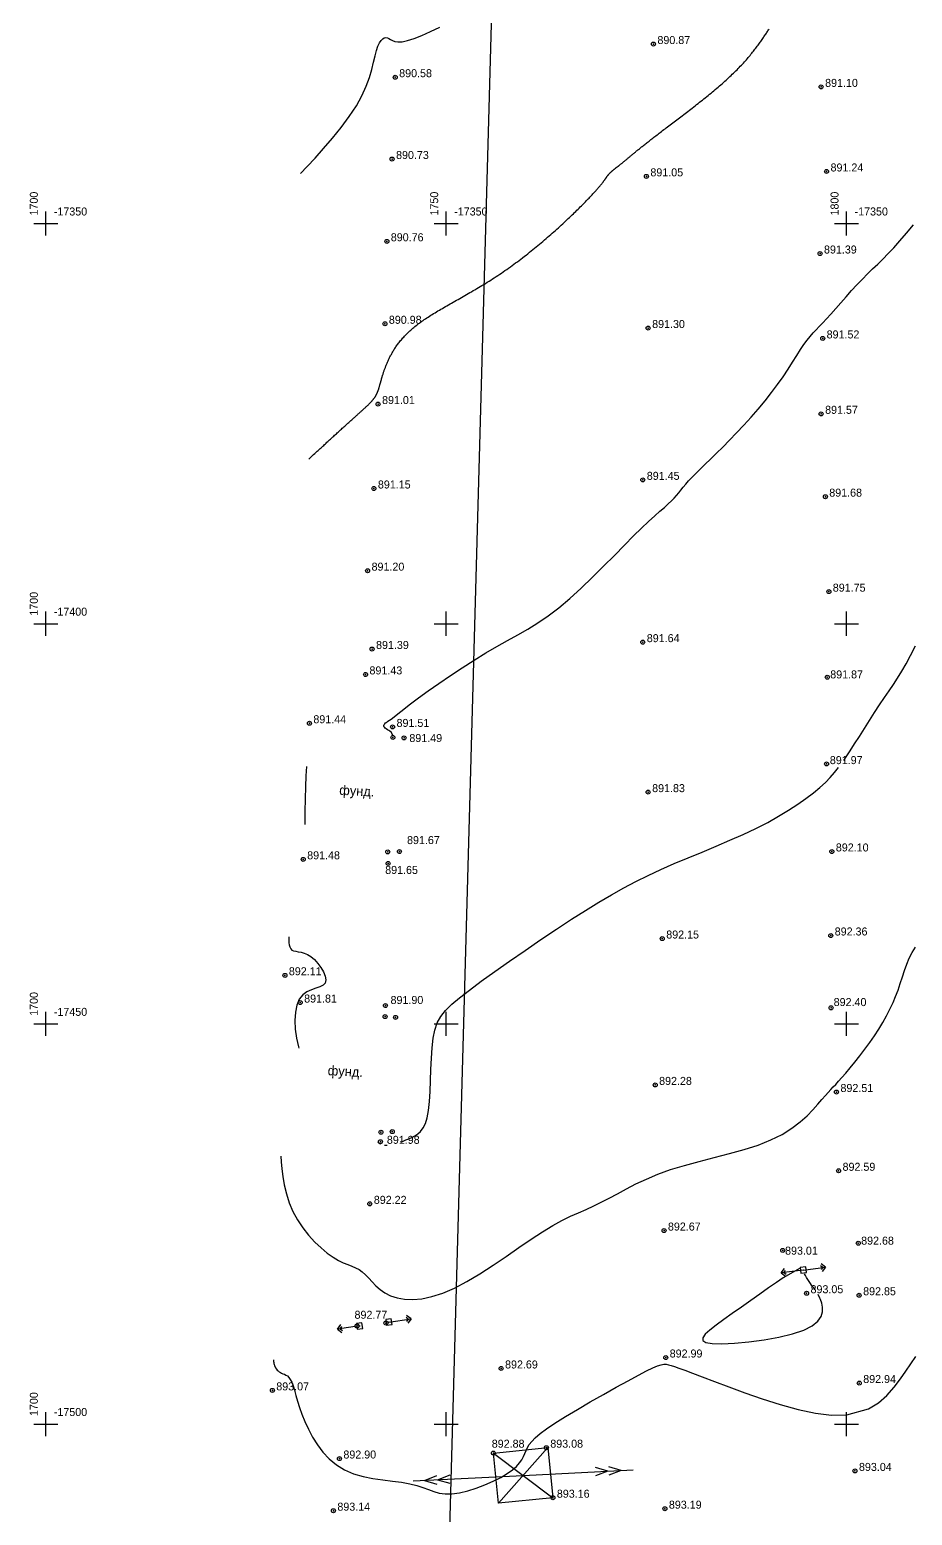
# Model space of a CAD drawing. Header units: millimetres. Extents: x -1114 to 5336, y -18321 to -16715.
# Drawn here: x 5124.2 to 5234.4, y -17080.6 to -16895 of the extents above; entities that cross this region are included whole.
import ezdxf

# ---------------------------------------------------------------- set-up
doc = ezdxf.new("R2010")
doc.units = ezdxf.units.MM
doc.header["$PDMODE"] = 32
doc.header["$PDSIZE"] = 0.5
doc.linetypes.add('CONTI', pattern=[0])
for name, color, linetype in [('12000000', 7, 'Continuous'), ('51320000', 7, 'Continuous'), ('82002000', 7, 'Continuous'), ('GOR_BDEFAULT', 212, 'CONTI'), ('GORIZDEFAULT', 32, 'CONTI'), ('NAD_MDEFAULT', 7, 'CONTI'), ('PI_DTDEFAULT', 3, 'CONTI'), ('PI_OTDEFAULT', 172, 'CONTI'), ('PI_TTDEFAULT', 5, 'CONTI'), ('SETKR', 7, 'CONTI')]:
    doc.layers.add(name, color=color, linetype=linetype)
doc.styles.add('1 Цифры отметки', font='', dxfattribs={"height": 1})
doc.styles.add('4. маг.', font='')
doc.styles.get('1 Цифры отметки').set_extended_font_data('Kyrghyz Letterica')
doc.styles.get('4. маг.').set_extended_font_data('Kyrghyz Peterburg')

# ---------------------------------------------------------------- blocks, each defined once
blk = doc.blocks.new('*U42')
for p, q in [((-4, 0), (-3.29, 0.7)), ((0, 0), (-4, 0)), ((-4, 0), (-3.29, -0.7)), ((-3.5, 0), (-3.14, 0.35)), ((-3.5, 0), (-3.14, -0.35)), ((0, 0), (4, 0)), ((3.5, 0), (3.14, 0.35)), ((3.5, 0), (3.14, -0.35)), ((4, 0), (3.29, 0.7)), ((4, 0), (3.29, -0.7))]:
    blk.add_line(p, q)
blk = doc.blocks.new('82002000')
at = {"color": 7}
blk.add_lwpolyline([(-0.5, -0.5), (0.5, -0.5), (0.5, 0.5), (-0.5, 0.5)], close=True, dxfattribs=at)
blk.add_circle((0, 0), 0.05, dxfattribs=at)
blk = doc.blocks.new('*U43')
for p, q in [((-4, -0.03), (-3.29, 0.68)), ((0, 0), (-4, -0.03)), ((-3.5, -0.03), (-3.15, 0.33)), ((-4, -0.03), (-3.28, -0.73)), ((-3.5, -0.03), (-3.14, -0.38))]:
    blk.add_line(p, q)
blk = doc.blocks.new('*U44')
for p, q in [((0, 0), (4, 0.05)), ((3.5, 0.05), (3.14, 0.39)), ((3.5, 0.05), (3.15, -0.31)), ((4, 0.05), (3.28, 0.75)), ((4, 0.05), (3.3, -0.66))]:
    blk.add_line(p, q)
blk = doc.blocks.new('BL_333')
at = {"color": 0}
for p, q in [((-1.5, 0), (1.5, 0)), ((0, -1.5), (0, 1.5))]:
    blk.add_line(p, q, dxfattribs=at)

msp = doc.modelspace()

# ---------------------------------------------------------------- linework, layer by layer
at = {"elevation": 892.88}
msp.add_lwpolyline([(5182.12, -17072.87), (5188.91, -17072.17), (5189.55, -17078.44), (5182.77, -17079.14)], close=True, dxfattribs=at)
for points in [[(5182.12, -17072.87), (5189.55, -17078.44)], [(5182.77, -17079.14), (5188.91, -17072.17)], [(5196.42, -17075.12), (5194.88, -17074.66)], [(5198.09, -17075.05), (5196.55, -17074.58)], [(5172.1, -17076.34), (5185.84, -17075.66)], [(5173.5, -17076.27), (5175.06, -17075.68)], [(5173.5, -17076.27), (5175.04, -17076.73)], [(5175.16, -17076.19), (5176.73, -17075.59)], [(5175.16, -17076.19), (5176.7, -17076.64)], [(5185.84, -17075.66), (5199.58, -17074.97)], [(5196.42, -17075.12), (5194.86, -17075.71)], [(5198.09, -17075.05), (5196.52, -17075.63)]]:
    msp.add_lwpolyline(points, dxfattribs=at)
at = {"layer": '12000000', "color": 1, "extrusion": (0.000488095, 0.016236, 0.999868), "elevation": 620.6}
msp.add_lwpolyline([(-5688.23, 17191.78), (-5710.98, 17182.73), (-5723.76, 17177.64), (-5756.45, 17161.34), (-5789.14, 17145.04), (-5787.9, 16620.53), (-5686.9, 16627.33), (-5687.49, 16877.15), (-5688.23, 17191.78)], dxfattribs=at)
at = {"layer": 'GOR_BDEFAULT', "color": 32, "lineweight": 30}
for points in [[(5225.87, -16986.34, 892), (5226.26, -16985.76, 892), (5226.67, -16985.12, 892), (5227.23, -16984.26, 892), (5227.83, -16983.32, 892), (5228.45, -16982.33, 892), (5229.09, -16981.33, 892), (5229.73, -16980.33, 892), (5230.36, -16979.37, 892), (5230.97, -16978.46, 892), (5231.54, -16977.62, 892), (5232.08, -16976.82, 892), (5232.61, -16976.02, 892), (5233.14, -16975.18, 892), (5233.68, -16974.25, 892), (5234.23, -16973.21, 892), (5234.82, -16971.99, 892)], [(5170.49, -17033.98, 892), (5170.84, -17033.87, 892), (5171.2, -17033.74, 892), (5171.56, -17033.6, 892), (5171.92, -17033.44, 892), (5172.31, -17033.24, 892), (5172.69, -17032.99, 892), (5173.03, -17032.67, 892), (5173.35, -17032.24, 892), (5173.63, -17031.68, 892), (5173.86, -17030.96, 892), (5174.04, -17030.05, 892), (5174.15, -17028.95, 892), (5174.23, -17027.69, 892), (5174.28, -17026.32, 892), (5174.32, -17024.92, 892), (5174.38, -17023.53, 892), (5174.47, -17022.21, 892), (5174.61, -17021.02, 892), (5174.82, -17020, 892), (5175.12, -17019.12, 892), (5175.56, -17018.32, 892), (5176.15, -17017.57, 892), (5176.92, -17016.79, 892), (5177.91, -17015.96, 892), (5179.13, -17015.01, 892), (5180.61, -17013.91, 892), (5182.3, -17012.7, 892), (5184.15, -17011.39, 892), (5186.08, -17010.05, 892), (5188.06, -17008.7, 892), (5190.01, -17007.4, 892), (5191.89, -17006.17, 892), (5193.64, -17005.05, 892), (5195.29, -17004.03, 892), (5196.87, -17003.11, 892), (5198.4, -17002.25, 892), (5199.92, -17001.45, 892), (5201.46, -17000.68, 892), (5203.05, -16999.94, 892), (5204.72, -16999.21, 892), (5206.44, -16998.48, 892), (5208.18, -16997.76, 892), (5209.93, -16997.03, 892), (5211.65, -16996.3, 892), (5213.32, -16995.56, 892), (5214.9, -16994.82, 892), (5216.38, -16994.06, 892), (5217.74, -16993.29, 892), (5218.99, -16992.53, 892), (5220.14, -16991.79, 892), (5221.16, -16991.06, 892), (5222.08, -16990.36, 892), (5222.88, -16989.69, 892), (5223.58, -16989.06, 892), (5224.19, -16988.45, 892), (5224.73, -16987.84, 892), (5225.23, -16987.22, 892)], [(5156.58, -17008.34, 892), (5156.58, -17008.56, 892), (5156.58, -17008.82, 892), (5156.59, -17009.09, 892), (5156.63, -17009.36, 892), (5156.7, -17009.62, 892), (5156.81, -17009.84, 892), (5156.97, -17010.01, 892), (5157.18, -17010.11, 892), (5157.44, -17010.17, 892), (5157.75, -17010.22, 892), (5158.1, -17010.28, 892), (5158.49, -17010.38, 892), (5158.9, -17010.55, 892), (5159.33, -17010.82, 892), (5159.77, -17011.2, 892), (5160.2, -17011.67, 892), (5160.59, -17012.2, 892), (5160.9, -17012.74, 892), (5161.11, -17013.27, 892), (5161.19, -17013.74, 892), (5161.11, -17014.13, 892), (5160.85, -17014.41, 892), (5160.44, -17014.61, 892), (5159.94, -17014.78, 892), (5159.39, -17014.97, 892), (5158.83, -17015.23, 892), (5158.31, -17015.61, 892), (5157.88, -17016.15, 892), (5157.58, -17016.88, 892), (5157.4, -17017.78, 892), (5157.33, -17018.8, 892), (5157.38, -17019.89, 892), (5157.53, -17021.01, 892), (5157.78, -17022.11, 892), (5157.83, -17022.26, 892)], [(5167.71, -17034.01, 892), (5168.02, -17034.22, 892)], [(5168.53, -17034.4, 892), (5168.69, -17034.41, 892), (5168.86, -17034.4, 892)]]:
    msp.add_polyline3d(points, dxfattribs=at)
at = {"layer": 'GORIZDEFAULT', "color": 32}
for points in [[(5158.04, -16912.99, 890.5), (5158.87, -16912.11, 890.5), (5159.85, -16911.05, 890.5), (5160.92, -16909.86, 890.5), (5162.03, -16908.57, 890.5), (5163.12, -16907.22, 890.5), (5164.13, -16905.86, 890.5), (5165.01, -16904.53, 890.5), (5165.7, -16903.26, 890.5), (5166.24, -16902.07, 890.5), (5166.64, -16900.97, 890.5), (5166.94, -16899.97, 890.5), (5167.17, -16899.07, 890.5), (5167.35, -16898.28, 890.5), (5167.52, -16897.61, 890.5), (5167.7, -16897.07, 890.5), (5167.89, -16896.66, 890.5), (5168.09, -16896.35, 890.5), (5168.3, -16896.14, 890.5), (5168.5, -16896.03, 890.5), (5168.7, -16895.99, 890.5), (5168.89, -16896.03, 890.5), (5169.07, -16896.12, 890.5), (5169.27, -16896.25, 890.5), (5169.51, -16896.38, 890.5), (5169.81, -16896.49, 890.5), (5170.2, -16896.55, 890.5), (5170.72, -16896.52, 890.5), (5171.38, -16896.38, 890.5), (5172.21, -16896.12, 890.5), (5173.18, -16895.73, 890.5), (5174.26, -16895.25, 890.5), (5175.43, -16894.68, 890.5)], [(5159.07, -16948.66, 891), (5159.29, -16948.46, 891), (5159.49, -16948.28, 891), (5159.67, -16948.11, 891), (5159.84, -16947.96, 891), (5159.99, -16947.82, 891), (5160.13, -16947.69, 891), (5160.25, -16947.58, 891), (5160.38, -16947.46, 891), (5160.49, -16947.36, 891), (5160.61, -16947.25, 891), (5160.72, -16947.15, 891), (5160.82, -16947.05, 891), (5160.93, -16946.95, 891), (5161.03, -16946.86, 891), (5161.14, -16946.76, 891), (5161.24, -16946.67, 891), (5161.34, -16946.57, 891), (5161.45, -16946.47, 891), (5161.55, -16946.37, 891), (5161.66, -16946.28, 891), (5161.77, -16946.18, 891), (5161.87, -16946.08, 891), (5161.98, -16945.98, 891), (5162.08, -16945.88, 891), (5162.19, -16945.79, 891), (5162.3, -16945.69, 891), (5162.41, -16945.59, 891), (5162.51, -16945.49, 891), (5162.62, -16945.4, 891), (5162.73, -16945.3, 891), (5162.83, -16945.2, 891), (5162.94, -16945.11, 891), (5163.04, -16945.01, 891), (5163.15, -16944.91, 891), (5163.25, -16944.82, 891), (5163.36, -16944.72, 891), (5163.46, -16944.63, 891), (5163.56, -16944.54, 891), (5163.66, -16944.45, 891), (5163.76, -16944.36, 891), (5163.86, -16944.27, 891), (5163.96, -16944.18, 891), (5164.05, -16944.09, 891), (5164.15, -16944.01, 891), (5164.24, -16943.92, 891), (5164.34, -16943.84, 891), (5164.43, -16943.76, 891), (5164.51, -16943.68, 891), (5164.6, -16943.6, 891), (5164.69, -16943.52, 891), (5164.77, -16943.45, 891), (5164.85, -16943.37, 891), (5164.94, -16943.3, 891), (5165.01, -16943.23, 891), (5165.09, -16943.16, 891), (5165.17, -16943.09, 891), (5165.25, -16943.02, 891), (5165.32, -16942.95, 891), (5165.39, -16942.89, 891), (5165.46, -16942.83, 891), (5165.53, -16942.76, 891), (5165.6, -16942.7, 891), (5165.67, -16942.64, 891), (5165.74, -16942.58, 891), (5165.8, -16942.53, 891), (5165.86, -16942.47, 891), (5165.92, -16942.41, 891), (5165.98, -16942.36, 891), (5166.04, -16942.31, 891), (5166.1, -16942.25, 891), (5166.16, -16942.2, 891), (5166.21, -16942.15, 891), (5166.27, -16942.1, 891), (5166.32, -16942.05, 891), (5166.37, -16942, 891), (5166.42, -16941.95, 891), (5166.47, -16941.91, 891), (5166.52, -16941.86, 891), (5166.56, -16941.82, 891), (5166.61, -16941.77, 891), (5166.65, -16941.73, 891), (5166.7, -16941.68, 891), (5166.74, -16941.64, 891), (5166.78, -16941.6, 891), (5166.82, -16941.56, 891), (5166.86, -16941.52, 891), (5166.9, -16941.47, 891), (5166.93, -16941.43, 891), (5166.97, -16941.39, 891), (5167, -16941.35, 891), (5167.04, -16941.31, 891), (5167.07, -16941.27, 891), (5167.1, -16941.23, 891), (5167.13, -16941.19, 891), (5167.17, -16941.15, 891), (5167.19, -16941.11, 891), (5167.22, -16941.07, 891), (5167.25, -16941.04, 891), (5167.28, -16941, 891), (5167.31, -16940.96, 891), (5167.33, -16940.92, 891), (5167.36, -16940.88, 891), (5167.38, -16940.84, 891), (5167.41, -16940.8, 891), (5167.43, -16940.76, 891), (5167.45, -16940.72, 891), (5167.48, -16940.68, 891), (5167.5, -16940.64, 891), (5167.52, -16940.6, 891), (5167.54, -16940.56, 891), (5167.56, -16940.52, 891), (5167.58, -16940.48, 891), (5167.6, -16940.44, 891), (5167.62, -16940.4, 891), (5167.63, -16940.35, 891), (5167.65, -16940.31, 891), (5167.67, -16940.27, 891), (5167.69, -16940.22, 891), (5167.7, -16940.18, 891), (5167.72, -16940.14, 891), (5167.74, -16940.09, 891), (5167.75, -16940.05, 891), (5167.77, -16940, 891), (5167.78, -16939.96, 891), (5167.8, -16939.91, 891), (5167.81, -16939.86, 891), (5167.83, -16939.81, 891), (5167.84, -16939.76, 891), (5167.86, -16939.71, 891), (5167.87, -16939.66, 891), (5167.89, -16939.61, 891), (5167.9, -16939.56, 891), (5167.92, -16939.51, 891), (5167.93, -16939.45, 891), (5167.95, -16939.4, 891), (5167.96, -16939.34, 891), (5167.98, -16939.29, 891), (5168, -16939.23, 891), (5168.01, -16939.17, 891), (5168.03, -16939.11, 891), (5168.05, -16939.06, 891), (5168.06, -16939, 891), (5168.08, -16938.93, 891), (5168.1, -16938.87, 891), (5168.11, -16938.81, 891), (5168.13, -16938.75, 891), (5168.15, -16938.68, 891), (5168.17, -16938.61, 891), (5168.19, -16938.55, 891), (5168.21, -16938.48, 891), (5168.23, -16938.41, 891), (5168.25, -16938.34, 891), (5168.27, -16938.27, 891), (5168.29, -16938.19, 891), (5168.32, -16938.12, 891), (5168.34, -16938.04, 891), (5168.36, -16937.97, 891), (5168.39, -16937.89, 891), (5168.42, -16937.81, 891), (5168.44, -16937.73, 891), (5168.47, -16937.65, 891), (5168.5, -16937.56, 891), (5168.53, -16937.48, 891), (5168.56, -16937.39, 891), (5168.59, -16937.31, 891), (5168.63, -16937.22, 891), (5168.66, -16937.13, 891), (5168.69, -16937.04, 891), (5168.73, -16936.95, 891), (5168.77, -16936.86, 891), (5168.81, -16936.76, 891), (5168.85, -16936.67, 891), (5168.89, -16936.57, 891), (5168.93, -16936.48, 891), (5168.97, -16936.38, 891), (5169.02, -16936.28, 891), (5169.06, -16936.19, 891), (5169.11, -16936.09, 891), (5169.16, -16935.99, 891), (5169.21, -16935.88, 891), (5169.27, -16935.78, 891), (5169.32, -16935.68, 891), (5169.38, -16935.58, 891), (5169.43, -16935.47, 891), (5169.49, -16935.37, 891), (5169.55, -16935.26, 891), (5169.62, -16935.16, 891), (5169.68, -16935.05, 891), (5169.75, -16934.94, 891), (5169.82, -16934.84, 891), (5169.89, -16934.73, 891), (5169.96, -16934.62, 891), (5170.04, -16934.51, 891), (5170.12, -16934.4, 891), (5170.2, -16934.3, 891), (5170.28, -16934.19, 891), (5170.36, -16934.08, 891), (5170.45, -16933.97, 891), (5170.54, -16933.86, 891), (5170.63, -16933.75, 891), (5170.73, -16933.64, 891), (5170.82, -16933.53, 891), (5170.92, -16933.42, 891), (5171.03, -16933.31, 891), (5171.13, -16933.2, 891), (5171.24, -16933.09, 891), (5171.35, -16932.98, 891), (5171.46, -16932.87, 891), (5171.58, -16932.76, 891), (5171.7, -16932.65, 891), (5171.82, -16932.54, 891), (5171.94, -16932.43, 891), (5172.07, -16932.32, 891), (5172.2, -16932.21, 891), (5172.33, -16932.1, 891), (5172.46, -16931.99, 891), (5172.6, -16931.89, 891), (5172.74, -16931.78, 891), (5172.89, -16931.67, 891), (5173.04, -16931.56, 891), (5173.19, -16931.45, 891), (5173.34, -16931.35, 891), (5173.49, -16931.24, 891), (5173.65, -16931.13, 891), (5173.81, -16931.02, 891), (5173.98, -16930.92, 891), (5174.15, -16930.81, 891), (5174.31, -16930.7, 891), (5174.49, -16930.59, 891), (5174.66, -16930.49, 891), (5174.84, -16930.38, 891), (5175.01, -16930.27, 891), (5175.2, -16930.16, 891), (5175.38, -16930.05, 891), (5175.56, -16929.94, 891), (5175.75, -16929.84, 891), (5175.94, -16929.73, 891), (5176.13, -16929.62, 891), (5176.32, -16929.51, 891), (5176.51, -16929.39, 891), (5176.71, -16929.28, 891), (5176.91, -16929.17, 891), (5177.11, -16929.05, 891), (5177.31, -16928.94, 891), (5177.51, -16928.82, 891), (5177.71, -16928.71, 891), (5177.92, -16928.59, 891), (5178.13, -16928.47, 891), (5178.33, -16928.36, 891), (5178.54, -16928.24, 891), (5178.75, -16928.12, 891), (5178.97, -16927.99, 891), (5179.18, -16927.87, 891), (5179.39, -16927.75, 891), (5179.61, -16927.62, 891), (5179.82, -16927.5, 891), (5180.04, -16927.37, 891), (5180.26, -16927.24, 891), (5180.48, -16927.11, 891), (5180.69, -16926.98, 891), (5180.91, -16926.84, 891), (5181.13, -16926.71, 891), (5181.36, -16926.57, 891), (5181.58, -16926.44, 891), (5181.8, -16926.3, 891), (5182.02, -16926.15, 891), (5182.24, -16926.01, 891), (5182.46, -16925.87, 891), (5182.69, -16925.72, 891), (5182.91, -16925.57, 891), (5183.13, -16925.42, 891), (5183.35, -16925.27, 891), (5183.57, -16925.12, 891), (5183.79, -16924.96, 891), (5184.02, -16924.81, 891), (5184.24, -16924.65, 891), (5184.46, -16924.49, 891), (5184.68, -16924.33, 891), (5184.9, -16924.16, 891), (5185.12, -16924, 891), (5185.34, -16923.84, 891), (5185.55, -16923.67, 891), (5185.77, -16923.5, 891), (5185.99, -16923.33, 891), (5186.2, -16923.17, 891), (5186.42, -16923, 891), (5186.63, -16922.83, 891), (5186.84, -16922.66, 891), (5187.05, -16922.49, 891), (5187.26, -16922.31, 891), (5187.47, -16922.14, 891), (5187.68, -16921.97, 891), (5187.89, -16921.8, 891), (5188.09, -16921.63, 891), (5188.29, -16921.46, 891), (5188.5, -16921.28, 891), (5188.7, -16921.11, 891), (5188.9, -16920.94, 891), (5189.09, -16920.77, 891), (5189.29, -16920.6, 891), (5189.48, -16920.43, 891), (5189.67, -16920.26, 891), (5189.86, -16920.09, 891), (5190.05, -16919.92, 891), (5190.24, -16919.76, 891), (5190.42, -16919.59, 891), (5190.6, -16919.42, 891), (5190.78, -16919.26, 891), (5190.95, -16919.1, 891), (5191.13, -16918.94, 891), (5191.3, -16918.78, 891), (5191.46, -16918.62, 891), (5191.63, -16918.47, 891), (5191.79, -16918.31, 891), (5191.95, -16918.16, 891), (5192.11, -16918.01, 891), (5192.26, -16917.87, 891), (5192.41, -16917.72, 891), (5192.56, -16917.58, 891), (5192.7, -16917.44, 891), (5192.84, -16917.3, 891), (5192.98, -16917.16, 891), (5193.11, -16917.03, 891), (5193.24, -16916.89, 891), (5193.37, -16916.77, 891), (5193.5, -16916.64, 891), (5193.62, -16916.52, 891), (5193.73, -16916.4, 891), (5193.85, -16916.28, 891), (5193.96, -16916.16, 891), (5194.07, -16916.05, 891), (5194.17, -16915.94, 891), (5194.27, -16915.84, 891), (5194.37, -16915.74, 891), (5194.46, -16915.64, 891), (5194.55, -16915.54, 891), (5194.63, -16915.45, 891), (5194.72, -16915.35, 891), (5194.8, -16915.27, 891), (5194.88, -16915.18, 891), (5194.95, -16915.09, 891), (5195.02, -16915.01, 891), (5195.09, -16914.93, 891), (5195.16, -16914.86, 891), (5195.22, -16914.78, 891), (5195.28, -16914.71, 891), (5195.34, -16914.64, 891), (5195.4, -16914.57, 891), (5195.46, -16914.51, 891), (5195.51, -16914.44, 891), (5195.56, -16914.38, 891), (5195.61, -16914.32, 891), (5195.66, -16914.26, 891), (5195.7, -16914.21, 891), (5195.74, -16914.15, 891), (5195.78, -16914.1, 891), (5195.82, -16914.05, 891), (5195.86, -16914, 891), (5195.89, -16913.95, 891), (5195.93, -16913.91, 891), (5195.96, -16913.86, 891), (5195.99, -16913.82, 891), (5196.02, -16913.78, 891), (5196.05, -16913.74, 891), (5196.08, -16913.7, 891), (5196.1, -16913.66, 891), (5196.13, -16913.63, 891), (5196.15, -16913.59, 891), (5196.18, -16913.56, 891), (5196.2, -16913.52, 891), (5196.22, -16913.49, 891), (5196.25, -16913.46, 891), (5196.27, -16913.43, 891), (5196.29, -16913.4, 891), (5196.31, -16913.37, 891), (5196.33, -16913.34, 891), (5196.35, -16913.31, 891), (5196.37, -16913.29, 891), (5196.39, -16913.26, 891), (5196.41, -16913.23, 891), (5196.43, -16913.21, 891), (5196.45, -16913.18, 891), (5196.47, -16913.16, 891), (5196.49, -16913.13, 891), (5196.51, -16913.11, 891), (5196.53, -16913.09, 891), (5196.55, -16913.06, 891), (5196.57, -16913.04, 891), (5196.59, -16913.01, 891), (5196.61, -16912.99, 891), (5196.63, -16912.97, 891), (5196.66, -16912.94, 891), (5196.68, -16912.92, 891), (5196.7, -16912.9, 891), (5196.73, -16912.87, 891), (5196.75, -16912.85, 891), (5196.77, -16912.83, 891), (5196.8, -16912.81, 891), (5196.82, -16912.78, 891), (5196.85, -16912.76, 891), (5196.87, -16912.74, 891), (5196.9, -16912.72, 891), (5196.92, -16912.69, 891), (5196.95, -16912.67, 891), (5196.98, -16912.65, 891), (5197, -16912.63, 891), (5197.03, -16912.6, 891), (5197.06, -16912.58, 891), (5197.09, -16912.55, 891), (5197.12, -16912.53, 891), (5197.14, -16912.51, 891), (5197.17, -16912.48, 891), (5197.21, -16912.46, 891), (5197.24, -16912.43, 891), (5197.27, -16912.41, 891), (5197.3, -16912.38, 891), (5197.33, -16912.35, 891), (5197.37, -16912.33, 891), (5197.4, -16912.3, 891), (5197.43, -16912.28, 891), (5197.47, -16912.25, 891), (5197.51, -16912.22, 891), (5197.54, -16912.19, 891), (5197.58, -16912.17, 891), (5197.62, -16912.14, 891), (5197.65, -16912.11, 891), (5197.69, -16912.08, 891), (5197.73, -16912.05, 891), (5197.77, -16912.02, 891), (5197.81, -16911.99, 891), (5197.85, -16911.96, 891), (5197.89, -16911.93, 891), (5197.93, -16911.89, 891), (5197.97, -16911.86, 891), (5198.01, -16911.83, 891), (5198.06, -16911.79, 891), (5198.1, -16911.76, 891), (5198.14, -16911.72, 891), (5198.19, -16911.68, 891), (5198.23, -16911.65, 891), (5198.28, -16911.61, 891), (5198.33, -16911.57, 891), (5198.38, -16911.53, 891), (5198.43, -16911.49, 891), (5198.48, -16911.45, 891), (5198.53, -16911.41, 891), (5198.58, -16911.37, 891), (5198.63, -16911.32, 891), (5198.69, -16911.28, 891), (5198.74, -16911.23, 891), (5198.79, -16911.19, 891), (5198.85, -16911.14, 891), (5198.91, -16911.09, 891), (5198.97, -16911.04, 891), (5199.03, -16910.99, 891), (5199.09, -16910.94, 891), (5199.15, -16910.89, 891), (5199.21, -16910.83, 891), (5199.28, -16910.78, 891), (5199.34, -16910.72, 891), (5199.41, -16910.67, 891), (5199.48, -16910.61, 891), (5199.55, -16910.55, 891), (5199.62, -16910.49, 891), (5199.7, -16910.43, 891), (5199.77, -16910.37, 891), (5199.85, -16910.3, 891), (5199.93, -16910.24, 891), (5200.01, -16910.17, 891), (5200.09, -16910.11, 891), (5200.18, -16910.04, 891), (5200.26, -16909.97, 891), (5200.35, -16909.9, 891), (5200.44, -16909.82, 891), (5200.53, -16909.75, 891), (5200.62, -16909.67, 891), (5200.72, -16909.6, 891), (5200.82, -16909.52, 891), (5200.92, -16909.44, 891), (5201.02, -16909.36, 891), (5201.12, -16909.27, 891), (5201.23, -16909.19, 891), (5201.34, -16909.1, 891), (5201.45, -16909.02, 891), (5201.56, -16908.93, 891), (5201.68, -16908.84, 891), (5201.8, -16908.75, 891), (5201.92, -16908.65, 891), (5202.04, -16908.56, 891), (5202.17, -16908.46, 891), (5202.29, -16908.36, 891), (5202.43, -16908.26, 891), (5202.56, -16908.15, 891), (5202.69, -16908.05, 891), (5202.83, -16907.94, 891), (5202.97, -16907.84, 891), (5203.12, -16907.73, 891), (5203.26, -16907.61, 891), (5203.41, -16907.5, 891), (5203.56, -16907.39, 891), (5203.72, -16907.27, 891), (5203.87, -16907.15, 891), (5204.03, -16907.03, 891), (5204.19, -16906.91, 891), (5204.36, -16906.79, 891), (5204.52, -16906.67, 891), (5204.69, -16906.54, 891), (5204.85, -16906.41, 891), (5205.02, -16906.28, 891), (5205.19, -16906.16, 891), (5205.36, -16906.02, 891), (5205.54, -16905.89, 891), (5205.71, -16905.76, 891), (5205.89, -16905.63, 891), (5206.06, -16905.49, 891), (5206.24, -16905.35, 891), (5206.42, -16905.22, 891), (5206.6, -16905.08, 891), (5206.78, -16904.94, 891), (5206.96, -16904.8, 891), (5207.14, -16904.66, 891), (5207.32, -16904.52, 891), (5207.5, -16904.38, 891), (5207.68, -16904.24, 891), (5207.87, -16904.09, 891), (5208.05, -16903.95, 891), (5208.23, -16903.8, 891), (5208.41, -16903.66, 891), (5208.59, -16903.51, 891), (5208.77, -16903.37, 891), (5208.95, -16903.22, 891), (5209.13, -16903.08, 891), (5209.31, -16902.93, 891), (5209.49, -16902.78, 891), (5209.66, -16902.64, 891), (5209.84, -16902.49, 891), (5210.01, -16902.34, 891), (5210.18, -16902.2, 891), (5210.35, -16902.05, 891), (5210.52, -16901.9, 891), (5210.69, -16901.76, 891), (5210.86, -16901.61, 891), (5211.02, -16901.46, 891), (5211.18, -16901.32, 891), (5211.34, -16901.17, 891), (5211.5, -16901.02, 891), (5211.66, -16900.88, 891), (5211.81, -16900.73, 891), (5211.96, -16900.59, 891), (5212.11, -16900.44, 891), (5212.26, -16900.3, 891), (5212.41, -16900.16, 891), (5212.55, -16900.02, 891), (5212.69, -16899.87, 891), (5212.83, -16899.73, 891), (5212.96, -16899.59, 891), (5213.09, -16899.45, 891), (5213.22, -16899.31, 891), (5213.35, -16899.18, 891), (5213.48, -16899.04, 891), (5213.6, -16898.9, 891), (5213.72, -16898.77, 891), (5213.84, -16898.63, 891), (5213.95, -16898.49, 891), (5214.06, -16898.36, 891), (5214.18, -16898.23, 891), (5214.28, -16898.09, 891), (5214.39, -16897.96, 891), (5214.49, -16897.83, 891), (5214.6, -16897.7, 891), (5214.7, -16897.58, 891), (5214.79, -16897.45, 891), (5214.89, -16897.32, 891), (5214.98, -16897.2, 891), (5215.08, -16897.08, 891), (5215.17, -16896.95, 891), (5215.26, -16896.83, 891), (5215.34, -16896.71, 891), (5215.43, -16896.59, 891), (5215.51, -16896.47, 891), (5215.6, -16896.35, 891), (5215.68, -16896.24, 891), (5215.76, -16896.12, 891), (5215.84, -16896.01, 891), (5215.91, -16895.89, 891), (5215.99, -16895.78, 891), (5216.06, -16895.67, 891), (5216.14, -16895.56, 891), (5216.21, -16895.45, 891), (5216.28, -16895.35, 891), (5216.35, -16895.24, 891), (5216.41, -16895.14, 891), (5216.48, -16895.03, 891), (5216.55, -16894.93, 891)], [(5169.57, -16983.17, 891.5), (5169.34, -16982.78, 891.5), (5169.2, -16982.68, 891.5), (5169.05, -16982.58, 891.5), (5168.89, -16982.48, 891.5), (5168.74, -16982.37, 891.5), (5168.6, -16982.27, 891.5), (5168.51, -16982.16, 891.5), (5168.45, -16982.06, 891.5), (5168.44, -16981.95, 891.5), (5168.48, -16981.84, 891.5), (5168.55, -16981.74, 891.5), (5168.64, -16981.64, 891.5), (5168.74, -16981.56, 891.5), (5168.85, -16981.48, 891.5), (5168.95, -16981.41, 891.5), (5169.37, -16981.15, 891.5), (5171.79, -16979.23, 891.5), (5172.79, -16978.49, 891.5), (5173.99, -16977.64, 891.5), (5175.32, -16976.7, 891.5), (5176.76, -16975.72, 891.5), (5178.24, -16974.73, 891.5), (5179.73, -16973.77, 891.5), (5181.19, -16972.88, 891.5), (5182.57, -16972.08, 891.5), (5183.89, -16971.35, 891.5), (5185.17, -16970.64, 891.5), (5186.43, -16969.92, 891.5), (5187.69, -16969.14, 891.5), (5188.97, -16968.27, 891.5), (5190.3, -16967.26, 891.5), (5191.68, -16966.09, 891.5), (5193.09, -16964.8, 891.5), (5194.5, -16963.44, 891.5), (5195.89, -16962.05, 891.5), (5197.23, -16960.7, 891.5), (5198.48, -16959.42, 891.5), (5199.63, -16958.27, 891.5), (5200.64, -16957.28, 891.5), (5201.51, -16956.46, 891.5), (5202.27, -16955.76, 891.5), (5202.93, -16955.18, 891.5), (5203.48, -16954.7, 891.5), (5203.96, -16954.27, 891.5), (5204.36, -16953.9, 891.5), (5204.7, -16953.55, 891.5), (5205, -16953.21, 891.5), (5205.28, -16952.87, 891.5), (5205.55, -16952.54, 891.5), (5205.83, -16952.18, 891.5), (5206.14, -16951.81, 891.5), (5206.49, -16951.4, 891.5), (5206.91, -16950.95, 891.5), (5207.4, -16950.46, 891.5), (5207.95, -16949.92, 891.5), (5208.56, -16949.32, 891.5), (5209.23, -16948.66, 891.5), (5209.97, -16947.94, 891.5), (5210.76, -16947.16, 891.5), (5211.6, -16946.3, 891.5), (5212.49, -16945.39, 891.5), (5213.4, -16944.43, 891.5), (5214.31, -16943.43, 891.5), (5215.2, -16942.41, 891.5), (5216.06, -16941.38, 891.5), (5216.87, -16940.36, 891.5), (5217.62, -16939.35, 891.5), (5218.3, -16938.37, 891.5), (5218.92, -16937.43, 891.5), (5219.49, -16936.54, 891.5), (5220, -16935.72, 891.5), (5220.47, -16934.98, 891.5), (5220.9, -16934.34, 891.5), (5221.3, -16933.79, 891.5), (5221.67, -16933.33, 891.5), (5222.04, -16932.91, 891.5), (5222.42, -16932.51, 891.5), (5222.81, -16932.1, 891.5), (5223.25, -16931.65, 891.5), (5223.73, -16931.14, 891.5), (5224.28, -16930.54, 891.5), (5224.87, -16929.86, 891.5), (5225.51, -16929.14, 891.5), (5226.18, -16928.38, 891.5), (5226.85, -16927.62, 891.5), (5227.53, -16926.88, 891.5), (5228.2, -16926.18, 891.5), (5228.85, -16925.52, 891.5), (5229.48, -16924.91, 891.5), (5230.12, -16924.3, 891.5), (5230.76, -16923.67, 891.5), (5231.43, -16922.99, 891.5), (5232.14, -16922.25, 891.5), (5232.9, -16921.4, 891.5), (5233.72, -16920.44, 891.5), (5234.58, -16919.38, 891.5)], [(5158.77, -16987.06, 891.5), (5158.72, -16988.23, 891.5), (5158.67, -16989.62, 891.5), (5158.62, -16991.13, 891.5), (5158.59, -16992.68, 891.5), (5158.57, -16994.19, 891.5), (5158.57, -16994.32, 891.5)], [(5231.23, -17018.23, 892.5), (5232.04, -17016.58, 892.5), (5232.36, -17015.8, 892.5), (5232.66, -17015.02, 892.5), (5232.93, -17014.2, 892.5), (5233.2, -17013.37, 892.5), (5233.46, -17012.56, 892.5), (5233.74, -17011.77, 892.5), (5234.05, -17011.02, 892.5), (5234.42, -17010.31, 892.5), (5234.85, -17009.66, 892.5)], [(5155.56, -17035.75, 892.5), (5155.61, -17036.47, 892.5), (5155.7, -17037.33, 892.5), (5155.82, -17038.3, 892.5), (5156.01, -17039.35, 892.5), (5156.27, -17040.46, 892.5), (5156.63, -17041.58, 892.5), (5157.08, -17042.68, 892.5), (5157.65, -17043.73, 892.5), (5158.32, -17044.73, 892.5), (5159.05, -17045.65, 892.5), (5159.82, -17046.49, 892.5), (5160.6, -17047.23, 892.5), (5161.37, -17047.87, 892.5), (5162.1, -17048.39, 892.5), (5162.77, -17048.79, 892.5), (5163.37, -17049.09, 892.5), (5163.93, -17049.32, 892.5), (5164.43, -17049.52, 892.5), (5164.9, -17049.72, 892.5), (5165.34, -17049.94, 892.5), (5165.75, -17050.22, 892.5), (5166.15, -17050.58, 892.5), (5166.56, -17051.01, 892.5), (5166.98, -17051.47, 892.5), (5167.45, -17051.95, 892.5), (5167.98, -17052.41, 892.5), (5168.58, -17052.84, 892.5), (5169.28, -17053.2, 892.5), (5170.09, -17053.47, 892.5), (5171.02, -17053.63, 892.5), (5172.05, -17053.67, 892.5), (5173.2, -17053.57, 892.5), (5174.45, -17053.31, 892.5), (5175.8, -17052.88, 892.5), (5177.26, -17052.26, 892.5), (5178.81, -17051.44, 892.5), (5180.43, -17050.46, 892.5), (5182.08, -17049.39, 892.5), (5183.72, -17048.28, 892.5), (5185.32, -17047.17, 892.5), (5186.85, -17046.13, 892.5), (5188.26, -17045.2, 892.5), (5189.54, -17044.44, 892.5), (5190.69, -17043.81, 892.5), (5191.76, -17043.28, 892.5), (5192.75, -17042.83, 892.5), (5193.71, -17042.41, 892.5), (5194.65, -17041.99, 892.5), (5195.6, -17041.53, 892.5), (5196.58, -17041.02, 892.5), (5197.62, -17040.45, 892.5), (5198.73, -17039.85, 892.5), (5199.93, -17039.23, 892.5), (5201.24, -17038.62, 892.5), (5202.68, -17038.01, 892.5), (5204.26, -17037.44, 892.5), (5205.99, -17036.92, 892.5), (5207.82, -17036.42, 892.5), (5209.71, -17035.94, 892.5), (5211.61, -17035.45, 892.5), (5213.45, -17034.93, 892.5), (5215.2, -17034.37, 892.5), (5216.79, -17033.74, 892.5), (5218.18, -17033.04, 892.5), (5219.38, -17032.28, 892.5), (5220.42, -17031.49, 892.5), (5221.29, -17030.71, 892.5), (5222.03, -17029.97, 892.5), (5222.64, -17029.28, 892.5), (5223.15, -17028.68, 892.5), (5223.58, -17028.2, 892.5), (5223.94, -17027.79, 892.5), (5224.26, -17027.45, 892.5), (5224.57, -17027.12, 892.5), (5224.89, -17026.79, 892.5), (5225.24, -17026.4, 892.5), (5225.65, -17025.95, 892.5), (5226.13, -17025.39, 892.5), (5226.68, -17024.73, 892.5), (5227.27, -17024.01, 892.5), (5227.89, -17023.23, 892.5), (5228.51, -17022.41, 892.5), (5229.13, -17021.57, 892.5), (5229.72, -17020.72, 892.5), (5230.27, -17019.88, 892.5), (5230.77, -17019.05, 892.5), (5231.23, -17018.23, 892.5)], [(5220.44, -17049.75, 893), (5218.33, -17050.97, 893), (5217.49, -17051.55, 893), (5216.5, -17052.23, 893), (5215.41, -17052.99, 893), (5214.26, -17053.8, 893), (5213.09, -17054.62, 893), (5211.96, -17055.43, 893), (5210.89, -17056.19, 893), (5209.94, -17056.88, 893), (5209.15, -17057.49, 893), (5208.57, -17058.01, 893), (5208.26, -17058.45, 893), (5208.27, -17058.79, 893), (5208.64, -17059.03, 893), (5209.44, -17059.16, 893), (5210.67, -17059.2, 893), (5212.25, -17059.13, 893), (5214.04, -17058.96, 893), (5215.93, -17058.71, 893), (5217.79, -17058.38, 893), (5219.49, -17057.98, 893), (5220.91, -17057.5, 893)], [(5222.32, -17052.46, 893), (5222.17, -17052.27, 893), (5222.02, -17052.08, 893), (5221.87, -17051.89, 893), (5221.71, -17051.66, 893), (5221.55, -17051.42, 893), (5221.39, -17051.16, 893), (5221.24, -17050.91, 893), (5221.09, -17050.67, 893), (5220.96, -17050.45, 893)], [(5220.91, -17057.5, 893), (5221.95, -17056.97, 893), (5222.64, -17056.4, 893), (5223.04, -17055.81, 893), (5223.22, -17055.21, 893), (5223.22, -17054.65, 893), (5223.12, -17054.12, 893), (5222.96, -17053.66, 893), (5222.89, -17053.49, 893), (5222.67, -17053.05, 893)], [(5154.66, -17061.21, 893), (5154.66, -17061.3, 893), (5154.67, -17061.41, 893), (5154.69, -17061.53, 893), (5154.72, -17061.66, 893), (5154.75, -17061.8, 893), (5154.8, -17061.94, 893), (5154.85, -17062.09, 893), (5154.93, -17062.23, 893), (5155.02, -17062.36, 893), (5155.12, -17062.49, 893), (5155.24, -17062.6, 893), (5155.37, -17062.71, 893), (5155.52, -17062.8, 893), (5155.67, -17062.88, 893), (5155.84, -17062.95, 893), (5156.02, -17063.02, 893), (5156.2, -17063.11, 893), (5156.39, -17063.23, 893), (5156.58, -17063.42, 893), (5156.76, -17063.67, 893), (5156.94, -17064.01, 893), (5157.11, -17064.46, 893), (5157.28, -17065.01, 893), (5157.46, -17065.65, 893), (5157.67, -17066.37, 893), (5157.92, -17067.16, 893), (5158.22, -17068.02, 893), (5158.59, -17068.93, 893), (5159.02, -17069.89, 893), (5159.54, -17070.86, 893), (5160.14, -17071.82, 893), (5160.83, -17072.75, 893), (5161.63, -17073.6, 893), (5162.53, -17074.35, 893), (5163.53, -17074.97, 893), (5164.65, -17075.44, 893), (5165.85, -17075.78, 893), (5167.08, -17076.03, 893), (5168.32, -17076.21, 893), (5169.52, -17076.36, 893), (5170.65, -17076.51, 893), (5171.67, -17076.69, 893), (5172.55, -17076.91, 893), (5173.32, -17077.17, 893), (5174.02, -17077.43, 893), (5174.69, -17077.67, 893), (5175.37, -17077.86, 893), (5176.11, -17077.97, 893), (5176.94, -17077.96, 893), (5177.88, -17077.83, 893), (5178.92, -17077.59, 893), (5179.99, -17077.25, 893), (5181.07, -17076.84, 893), (5182.11, -17076.39, 893), (5183.05, -17075.91, 893), (5183.86, -17075.43, 893), (5184.51, -17074.97, 893), (5185.01, -17074.53, 893), (5185.38, -17074.1, 893), (5185.66, -17073.69, 893), (5185.87, -17073.29, 893), (5186.04, -17072.91, 893), (5186.2, -17072.54, 893), (5186.38, -17072.18, 893), (5186.6, -17071.8, 893), (5186.92, -17071.4, 893), (5187.36, -17070.95, 893), (5187.96, -17070.43, 893), (5188.77, -17069.83, 893), (5189.81, -17069.12, 893), (5191.11, -17068.31, 893), (5192.61, -17067.41, 893), (5194.22, -17066.46, 893), (5195.87, -17065.53, 893), (5197.47, -17064.63, 893), (5198.96, -17063.82, 893), (5200.23, -17063.13, 893), (5201.25, -17062.6, 893), (5202.03, -17062.22, 893), (5202.61, -17061.96, 893), (5203.06, -17061.82, 893), (5203.4, -17061.76, 893), (5203.7, -17061.77, 893), (5203.99, -17061.83, 893), (5204.33, -17061.92, 893), (5204.75, -17062.06, 893), (5205.3, -17062.25, 893), (5206.03, -17062.52, 893), (5206.98, -17062.88, 893), (5208.2, -17063.35, 893), (5209.74, -17063.93, 893), (5211.51, -17064.6, 893), (5213.52, -17065.34, 893), (5215.69, -17066.09, 893), (5217.94, -17066.8, 893), (5220.19, -17067.41, 893), (5222.35, -17067.87, 893), (5224.35, -17068.12, 893)], [(5228.98, -17067.35, 893), (5230.22, -17066.58, 893), (5231.27, -17065.65, 893), (5232.16, -17064.62, 893), (5232.96, -17063.57, 893), (5233.63, -17062.63, 893), (5234.27, -17061.7, 893), (5234.87, -17060.79, 893)], [(5224.35, -17068.12, 893), (5226.28, -17068.1, 893), (5228.98, -17067.35, 893)]]:
    msp.add_polyline3d(points, dxfattribs=at)
at = {"layer": 'PI_DTDEFAULT', "color": 18, "true_color": 0x000000}
for p in [(5202.11, -16896.81, 890.87), (5201.23, -16913.34, 891.05), (5201.45, -16932.3, 891.3), (5200.78, -16951.26, 891.45), (5200.78, -16971.54, 891.64), (5201.45, -16990.28, 891.83), (5203.21, -17008.58, 892.15), (5202.33, -17026.87, 892.28), (5203.43, -17045.06, 892.67), (5203.65, -17060.93, 892.99), (5203.54, -17079.81, 893.19)]:
    msp.add_point(p, dxfattribs=at)
at = {"layer": 'PI_TTDEFAULT', "color": 18, "true_color": 0x000000}
for p in [(5169.86, -16900.96, 890.58), (5223.05, -16902.16, 891.1), (5169.47, -16911.18, 890.73), (5223.73, -16912.73, 891.24), (5168.82, -16921.46, 890.76), (5222.92, -16922.98, 891.39), (5168.58, -16931.76, 890.98), (5223.25, -16933.59, 891.52), (5167.72, -16941.8, 891.01), (5223.05, -16943.02, 891.57), (5167.2, -16952.34, 891.15), (5223.58, -16953.37, 891.68), (5166.42, -16962.62, 891.2), (5224.02, -16965.23, 891.75), (5166.97, -16972.4, 891.39), (5166.16, -16975.58, 891.43), (5223.82, -16975.92, 891.87), (5159.15, -16981.68, 891.44), (5169.53, -16982.13, 891.51), (5169.57, -16983.45, 891.49), (5170.96, -16983.5, 891.54), (5223.73, -16986.75, 891.97), (5158.37, -16998.68, 891.48), (5168.93, -16997.74, 891.67), (5170.39, -16997.7, 891.66), (5224.39, -16997.7, 892.1), (5168.98, -16999.19, 891.65), (5224.26, -17008.2, 892.36), (5156.09, -17013.17, 892.11), (5158, -17016.57, 891.81), (5168.64, -17016.94, 891.9), (5224.29, -17017.23, 1784.8), (5168.6, -17018.33, 891.87), (5169.9, -17018.42, 891.96), (5224.97, -17027.75, 892.51), (5168.02, -17033.96, 891.98), (5168.08, -17032.77, 891.94), (5169.5, -17032.7, 891.95), (5225.24, -17037.59, 892.59), (5166.69, -17041.72, 892.22), (5227.69, -17046.64, 892.68), (5218.25, -17047.54, 893.01), (5221.24, -17052.9, 893.05), (5227.8, -17053.15, 892.85), (5168.7, -17056.61, 892.56), (5165.1, -17056.98, 892.77), (5183.09, -17062.29, 892.69), (5154.52, -17065.03, 893.07), (5227.82, -17064.12, 892.94), (5182.12, -17072.87, 892.88), (5188.74, -17072.19, 893.08), (5162.9, -17073.55, 892.9), (5227.28, -17075.09, 893.04), (5189.55, -17078.44, 893.16), (5162.14, -17080.06, 893.14)]:
    msp.add_point(p, dxfattribs=at)

# ---------------------------------------------------------------- block references
at = {"layer": '51320000', "color": 0, "xscale": 0.7000012052192642, "yscale": 0.7000012052192642, "zscale": 0.7000012052192642}
for name, p, rotation in [('*U42', (5220.83, -17049.99), 7.526707158798923), ('*U44', (5169.07, -17056.49), 7.52670715879892), ('*U43', (5165.41, -17056.98), 7.52670715879892)]:
    msp.add_blockref(name, p, dxfattribs=dict(at, rotation=rotation))
at = {"layer": '82002000', "color": 0, "xscale": 0.7000012052192642, "yscale": 0.7000012052192642, "zscale": 0.7000012052192642}
for p, rotation in [((5220.83, -17049.99), 7.526707158798923), ((5169.07, -17056.49), 7.52670715879892), ((5165.41, -17056.98), 7.52670715879892)]:
    msp.add_blockref('82002000', p, dxfattribs=dict(at, rotation=rotation))
at = {"layer": 'SETKR', "color": 18, "true_color": 0x000000}
for p in [(5126.23, -16919.23), (5176.23, -16919.23), (5226.23, -16919.23), (5126.23, -16969.23), (5176.23, -16969.23), (5226.23, -16969.23), (5126.23, -17019.23), (5176.23, -17019.23), (5226.23, -17019.23), (5126.23, -17069.23), (5176.23, -17069.23), (5226.23, -17069.23)]:
    msp.add_blockref('BL_333', p, dxfattribs=at)

# ---------------------------------------------------------------- texts
at = {"linetype": 'Continuous', "style": '4. маг.'}
for p in [(5162.85, -16990.6), (5161.41, -17025.64)]:
    msp.add_text('фунд.', height=1.2, rotation=356.9229, dxfattribs=at).set_placement(p)
at = {"layer": 'NAD_MDEFAULT', "color": 7, "style": '1 Цифры отметки'}
for s, p in [('1700', (5125.23, -16918.23)), ('1700', (5125.23, -16918.23)), ('1750', (5175.23, -16918.23)), ('1800', (5225.23, -16918.23)), ('1700', (5125.23, -16968.23)), ('1700', (5125.23, -17018.23)), ('1700', (5125.23, -17018.23)), ('1700', (5125.23, -17068.23))]:
    msp.add_text(s, height=1, rotation=90, dxfattribs=at).set_placement(p)
for s, p in [('-17350', (5127.23, -16918.23)), ('-17350', (5127.23, -16918.23)), ('-17350', (5177.23, -16918.23)), ('-17350', (5227.23, -16918.23)), ('-17400', (5127.23, -16968.23)), ('-17450', (5127.23, -17018.23)), ('-17450', (5127.23, -17018.23)), ('-17500', (5127.23, -17068.23))]:
    msp.add_text(s, height=1, dxfattribs=at).set_placement(p)
at = {"layer": 'PI_OTDEFAULT', "color": 18, "true_color": 0x000000, "style": '1 Цифры отметки'}
for s, p in [('890.87', (5202.61, -16896.81)), ('890.58', (5170.36, -16900.95)), ('891.10', (5223.55, -16902.16)), ('890.73', (5169.97, -16911.17)), ('891.05', (5201.73, -16913.34)), ('891.24', (5224.23, -16912.73)), ('890.76', (5169.31, -16921.45)), ('891.39', (5223.41, -16922.98)), ('890.98', (5169.07, -16931.76)), ('891.30', (5201.95, -16932.29)), ('891.52', (5223.74, -16933.59)), ('891.01', (5168.22, -16941.79)), ('891.57', (5223.55, -16943.01)), ('891.45', (5201.28, -16951.26)), ('891.15', (5167.7, -16952.34)), ('891.68', (5224.07, -16953.36)), ('891.20', (5166.91, -16962.61)), ('891.75', (5224.51, -16965.23)), ('891.64', (5201.28, -16971.54)), ('891.39', (5167.47, -16972.39)), ('891.43', (5166.65, -16975.57)), ('891.87', (5224.19, -16976.07)), ('891.44', (5159.64, -16981.67)), ('891.51', (5170.03, -16982.13)), ('891.49', (5171.63, -16984.02)), ('891.97', (5224.14, -16986.78)), ('891.83', (5201.95, -16990.28)), ('891.67', (5171.34, -16996.77)), ('892.10', (5224.89, -16997.69)), ('891.48', (5158.87, -16998.67)), ('891.65', (5168.61, -17000.5)), ('892.15', (5203.71, -17008.57)), ('892.36', (5224.75, -17008.19)), ('892.11', (5156.58, -17013.16)), ('891.81', (5158.49, -17016.57)), ('891.90', (5169.28, -17016.75)), ('892.40', (5224.62, -17017.01)), ('892.28', (5202.82, -17026.86)), ('892.51', (5225.47, -17027.75)), ('891.98', (5168.82, -17034.22)), ('892.59', (5225.73, -17037.59)), ('892.22', (5167.19, -17041.72)), ('892.67', (5203.92, -17045.06)), ('893.01', (5218.55, -17048.07)), ('892.68', (5228.05, -17046.82)), ('893.05', (5221.73, -17052.89)), ('892.85', (5228.3, -17053.14)), ('892.77', (5164.78, -17056.08)), ('892.99', (5204.14, -17060.92)), ('892.69', (5183.58, -17062.29)), ('892.94', (5228.31, -17064.11)), ('893.07', (5155.01, -17065.03)), ('892.88', (5181.92, -17072.19)), ('893.08', (5189.23, -17072.19)), ('892.90', (5163.39, -17073.54)), ('893.04', (5227.78, -17075.09)), ('893.16', (5190.05, -17078.44)), ('893.14', (5162.64, -17080.06)), ('893.19', (5204.04, -17079.81))]:
    msp.add_text(s, height=1, dxfattribs=at).set_placement(p)

doc.saveas('drawing.dxf')
